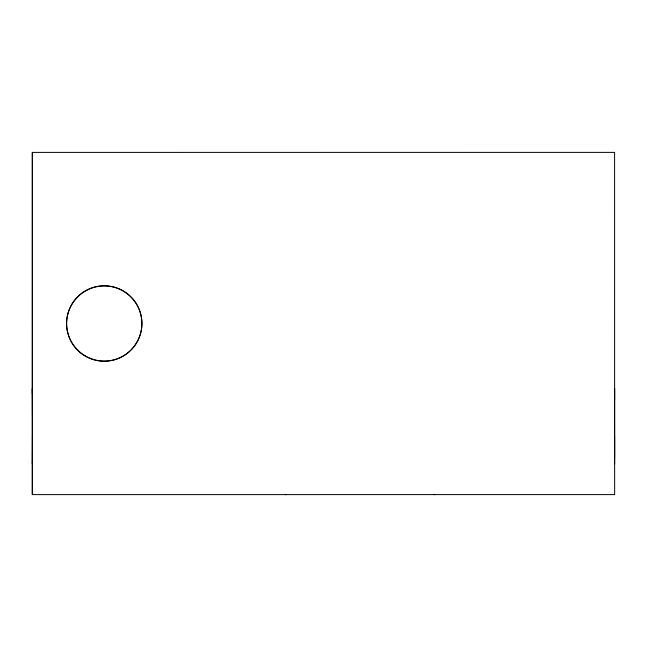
<?xml version="1.0" encoding="UTF-8"?>
<svg xmlns="http://www.w3.org/2000/svg" width="647" height="647" viewBox="0 0 647 647"><rect width="100%" height="100%" fill="white"/><g stroke="black" fill="none" stroke-linecap="round" stroke-linejoin="round"><path stroke-width="0.97" d="M32.35 494.615L32.366 152.401L614.593 152.385L614.65 494.607L32.35 494.615L32.366 152.401M32.358 463.81L32.471 435.9M32.463 416.409L32.358 388.507L32.358 393.554M32.463 388.507L32.471 399.531M614.634 463.794L614.601 388.507L614.634 399.522M434.08 494.607L434.735 494.607M285.303 494.607L286.572 494.607M32.463 452.779L32.471 463.802L32.358 462.524M614.601 435.9L614.601 458.763M32.407 152.401L32.423 494.607M77.616 296.884A37.647 37.647 0 0 1 130.856 296.884A37.647 37.647 0 0 1 130.856 350.132A37.647 37.647 0 0 1 77.616 350.132M76.928 349.429A37.647 37.647 0 0 1 76.928 297.58M85.453 356.109A37.647 37.647 0 0 0 141.928 323.5A37.647 37.647 0 0 0 85.453 290.891A37.647 37.647 0 0 0 85.453 356.109"/></g></svg>
